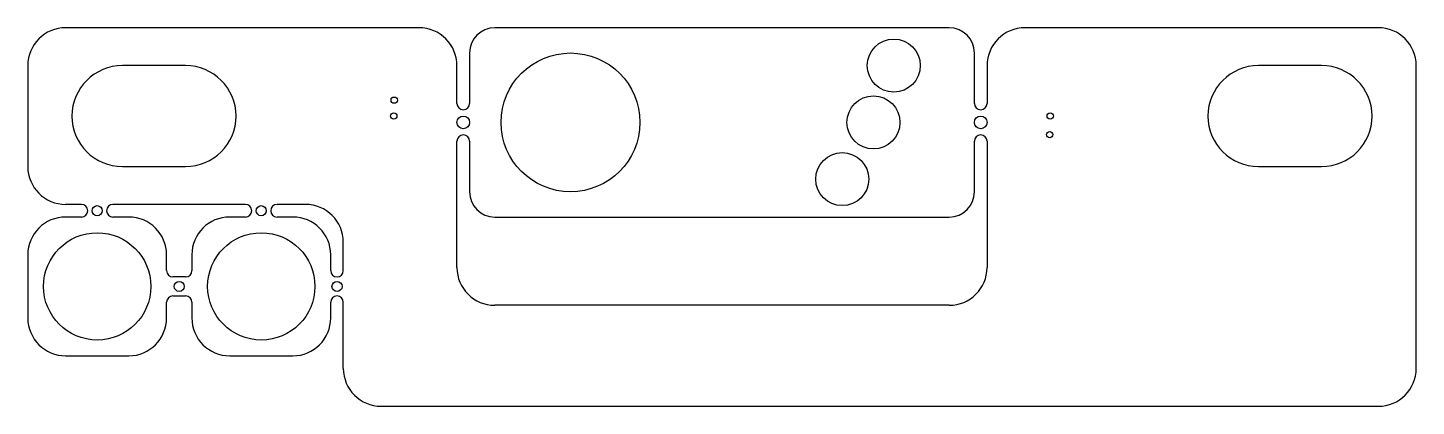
# Model space of a CAD drawing. Header units: millimetres. Extents: x -55 to 55, y -23 to 7.
import ezdxf

# ---------------------------------------------------------------- set-up
doc = ezdxf.new("R2010")
doc.units = ezdxf.units.MM

msp = doc.modelspace()

# ---------------------------------------------------------------- linework, layer by layer
at = {"color": 7, "linetype": 'Continuous', "lineweight": 25}
for p, q in [((-24, 7), (-52, 7)), ((18, 7), (-18, 7)), ((52, 7), (24, 7)), ((-20, 5), (-20, 1)), ((20, 1), (20, 5)), ((-55, 4), (-55, -4)), ((-42.5, 4), (-47.5, 4)), ((-21, 1), (-21, 4)), ((21, 4), (21, 1)), ((47.5, 4), (42.5, 4)), ((55, -20), (55, 4)), ((-21, -12), (-21, -2)), ((-20, -2), (-20, -6)), ((20, -6), (20, -2)), ((21, -2), (21, -12)), ((-47.5, -4), (-42.5, -4)), ((42.5, -4), (47.5, -4)), ((-50.75, -7), (-52, -7)), ((-37.75, -7), (-48.25, -7)), ((-33, -7), (-35.25, -7)), ((-50.75, -8), (-52, -8)), ((-47, -8), (-48.25, -8)), ((-37.75, -8), (-39, -8)), ((-34, -8), (-35.25, -8)), ((-18, -8), (18, -8)), ((-55, -11), (-55, -16)), ((-44, -12.25), (-44, -11)), ((-42, -11), (-42, -12.25)), ((-31, -12.25), (-31, -11)), ((-30, -12.25), (-30, -10)), ((-42.5, -12.75), (-43.5, -12.75)), ((-43.5, -14.25), (-42.5, -14.25)), ((-44, -16), (-44, -14.75)), ((-42, -14.75), (-42, -16)), ((-31, -16), (-31, -14.75)), ((-30, -20), (-30, -14.75)), ((18, -15), (-18, -15)), ((-52, -19), (-47, -19)), ((-39, -19), (-34, -19)), ((-27, -23), (52, -23))]:
    msp.add_line(p, q, dxfattribs=at)
for centre, radius in [((13.61, 4), 2.1), ((-12, -0.5), 5.5), ((-25.97, 1.26), 0.25), ((12, -0.5), 2.1), ((-26, 0), 0.25), ((-20.5, -0.5), 0.5), ((20.5, -0.5), 0.5), ((26, 0), 0.25), ((25.96, -1.47), 0.25), ((9.53, -5), 2.1), ((-49.5, -7.5), 0.4), ((-36.5, -7.5), 0.4), ((-49.5, -13.5), 4.25), ((-36.5, -13.5), 4.25), ((-43, -13.5), 0.4), ((-30.5, -13.5), 0.4)]:
    msp.add_circle(centre, radius, dxfattribs=at)
for centre, radius, start, end in [((-52, 4), 3, 90, 180), ((-24, 4), 3, 0, 90), ((-18, 5), 2, 90, 180), ((18, 5), 2, 0, 90), ((24, 4), 3, 90, 180), ((52, 4), 3, 0, 90), ((-47.5, 0), 4, 90, 270), ((-42.5, 0), 4, 270, 90), ((42.5, 0), 4, 90, 270), ((47.5, 0), 4, 270, 90), ((-20.5, 1), 0.5, 180, 0), ((20.5, 1), 0.5, 180, 0), ((-20.5, -2), 0.5, 0, 180), ((20.5, -2), 0.5, 0, 180), ((-52, -4), 3, 180, 270), ((-18, -6), 2, 180, 270), ((18, -6), 2, 270, 0), ((-50.75, -7.5), 0.5, 270, 90), ((-48.25, -7.5), 0.5, 90, 270), ((-37.75, -7.5), 0.5, 270, 90), ((-35.25, -7.5), 0.5, 90, 270), ((-33, -10), 3, 0, 90), ((-52, -11), 3, 90, 180), ((-47, -11), 3, 0, 90), ((-39, -11), 3, 90, 180), ((-34, -11), 3, 0, 90), ((-18, -12), 3, 180, 270), ((18, -12), 3, 270, 0), ((-43.5, -12.25), 0.5, 180, 270), ((-42.5, -12.25), 0.5, 270, 0), ((-30.5, -12.25), 0.5, 180, 0), ((-43.5, -14.75), 0.5, 90, 180), ((-42.5, -14.75), 0.5, 0, 90), ((-30.5, -14.75), 0.5, 0, 180), ((-52, -16), 3, 180, 270), ((-47, -16), 3, 270, 0), ((-39, -16), 3, 180, 270), ((-34, -16), 3, 270, 0), ((-27, -20), 3, 180, 270), ((52, -20), 3, 270, 0)]:
    msp.add_arc(centre, radius, start, end, dxfattribs=at)

doc.saveas('drawing.dxf')
